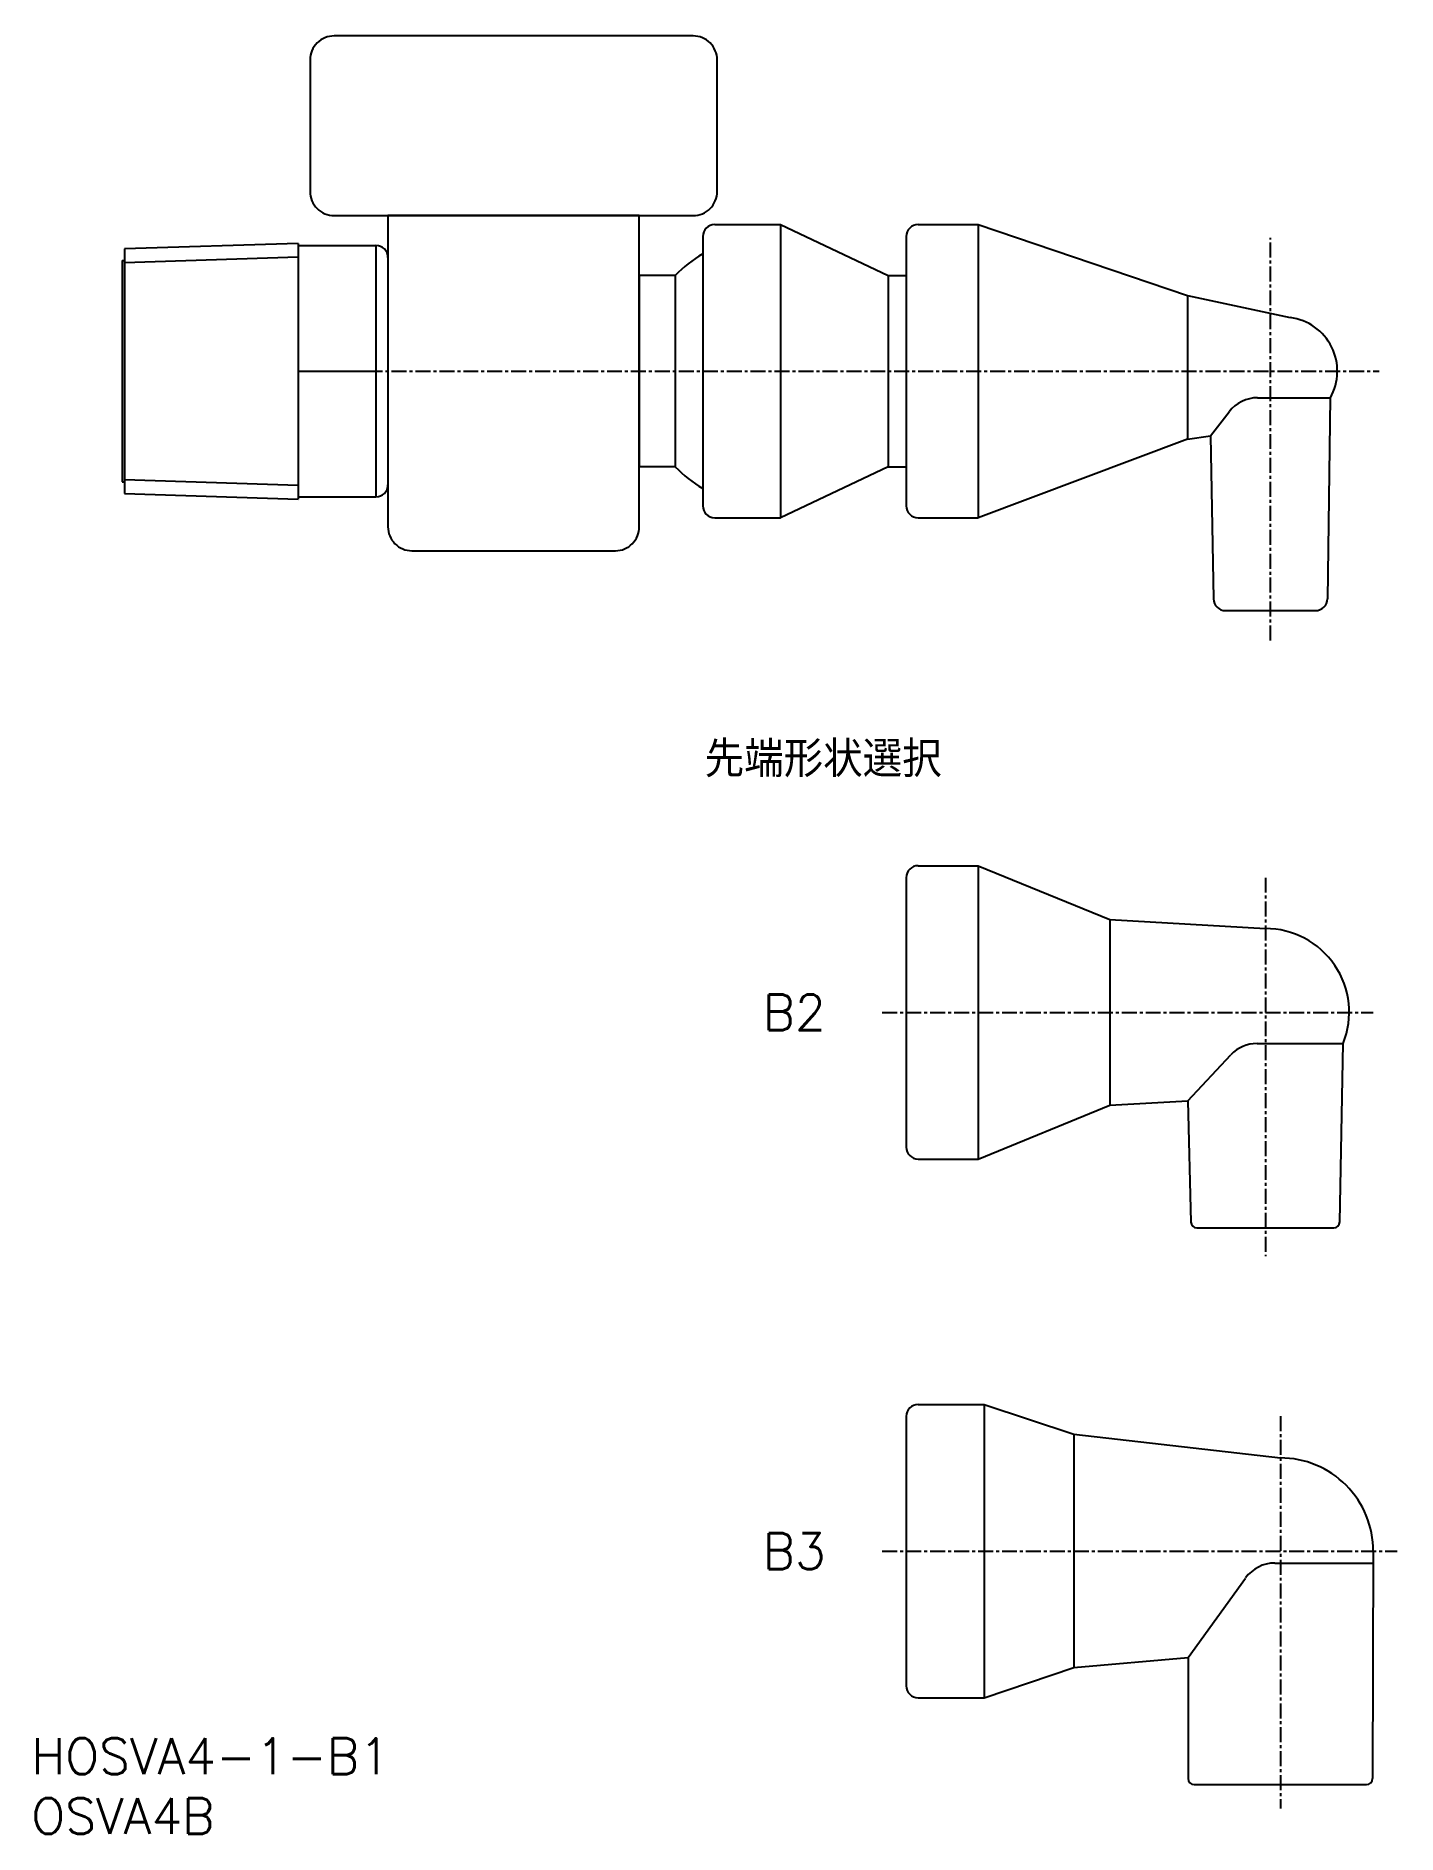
# Model space of a CAD drawing. Extents: x 80 to 193, y 24 to 174.
import ezdxf
from ezdxf.enums import TextEntityAlignment as Align

# ---------------------------------------------------------------- set-up
doc = ezdxf.new("R2010")
doc.units = 0
doc.linetypes.add('CENTER', pattern=[2, 1.25, -0.25, 0.25, -0.25])
doc.layers.get('0').update_dxf_attribs({"linetype": 'CONTINUOUS'})
doc.layers.add('CENTER', color=1, linetype='CENTER')
doc.styles.get("Standard").update_dxf_attribs({"font": 'txt.shx', "bigfont": 'extfont.shx'})

msp = doc.modelspace()

# ---------------------------------------------------------------- linework, layer by layer
at = {"color": 7, "linetype": 'CONTINUOUS'}
for p, q in [((136.31, 158.53), (141.81, 158.53)), ((141.81, 158.53), (150.81, 154.28)), ((141.81, 158.53), (141.81, 134.03)), ((153.31, 158.53), (158.31, 158.53)), ((158.31, 158.53), (158.31, 134.03)), ((158.31, 158.53), (175.81, 152.59)), ((101.51, 156.95), (87.01, 156.5)), ((87.01, 156.5), (87.01, 136.06)), ((101.51, 156.95), (101.51, 135.6)), ((101.51, 156.78), (108.01, 156.78)), ((101.51, 156.76), (101.51, 135.8)), ((101.51, 156.68), (101.51, 135.88)), ((108.01, 156.78), (108.01, 135.78)), ((135.31, 157.53), (135.31, 135.03)), ((152.31, 157.53), (152.31, 135.03)), ((86.81, 155.53), (86.81, 137.03)), ((86.81, 155.53), (87.01, 155.53)), ((109.01, 155.78), (109.01, 136.78)), ((135.31, 156.09), (135.31, 136.47)), ((130.01, 154.28), (130.01, 138.28)), ((133.01, 154.28), (130.01, 154.28)), ((133.01, 154.28), (133.01, 138.28)), ((150.81, 154.28), (152.31, 154.28)), ((150.81, 154.28), (150.81, 138.28)), ((152.31, 154.28), (152.31, 138.28)), ((175.81, 152.59), (175.81, 140.59)), ((175.81, 152.59), (184.38, 150.75)), ((101.51, 146.28), (108.01, 146.28)), ((177.73, 140.87), (179.28, 142.89)), ((181.66, 144.06), (187.73, 144.06)), ((187.73, 144.06), (187.5, 127.26)), ((175.81, 140.59), (158.31, 134.03)), ((175.81, 140.59), (177.73, 140.87)), ((177.73, 140.87), (177.97, 127.26)), ((133.01, 138.28), (130.01, 138.28)), ((150.81, 138.28), (141.81, 134.03)), ((150.81, 138.28), (152.31, 138.28)), ((86.81, 137.03), (87.01, 137.03)), ((87.01, 136.06), (101.51, 135.6)), ((101.51, 135.78), (108.01, 135.78)), ((136.31, 134.03), (141.81, 134.03)), ((153.31, 134.03), (158.31, 134.03)), ((178.97, 126.28), (186.5, 126.28)), ((152.31, 103.97), (152.31, 81.47)), ((153.31, 104.97), (158.31, 104.97)), ((158.31, 104.97), (158.31, 80.47)), ((158.31, 104.97), (169.31, 100.47)), ((152.31, 100.72), (152.31, 84.72)), ((169.31, 100.47), (182.31, 99.72)), ((169.31, 100.47), (169.31, 84.97)), ((181.61, 90.12), (188.81, 90.12)), ((188.52, 75.21), (188.81, 90.12)), ((175.82, 85.34), (179.42, 89.17)), ((158.31, 80.47), (169.31, 84.97)), ((169.31, 84.97), (175.82, 85.34)), ((175.82, 85.34), (176.09, 75.2)), ((153.31, 80.47), (158.31, 80.47)), ((176.59, 74.72), (188.02, 74.72)), ((152.31, 58.97), (152.31, 36.47)), ((153.31, 59.97), (158.81, 59.97)), ((158.81, 59.97), (158.81, 35.47)), ((158.81, 59.97), (166.31, 57.5)), ((166.31, 57.5), (183.56, 55.5)), ((166.31, 57.5), (166.31, 38)), ((183.09, 46.72), (191.31, 46.72)), ((191.31, 47.75), (191.26, 28.72)), ((175.86, 38.82), (180.66, 45.47)), ((158.81, 35.47), (166.31, 38)), ((166.31, 38), (175.86, 38.82)), ((175.86, 38.82), (175.86, 28.72)), ((153.31, 35.47), (158.81, 35.47)), ((176.36, 28.22), (190.76, 28.22))]:
    msp.add_line(p, q, dxfattribs=at)
at = {"color": 3, "linetype": 'CONTINUOUS'}
for p, q in [((101.51, 155.79), (87.01, 155.34)), ((87.01, 137.22), (101.51, 136.76))]:
    msp.add_line(p, q, dxfattribs=at)
at = {"color": 7, "linetype": 'CONTINUOUS'}
for points in [[(104.51, 159.28), (134.51, 159.28, 0.414214), (136.51, 161.28), (136.51, 172.28, 0.414214), (134.51, 174.28), (104.51, 174.28, 0.414214), (102.51, 172.28), (102.51, 161.28, 0.414214)], [(111.01, 131.28), (128.01, 131.28, 0.414214), (130.01, 133.28), (130.01, 159.28), (109.01, 159.28), (109.01, 133.28, 0.414214)]]:
    msp.add_lwpolyline(points, format="xyb", close=True, dxfattribs=at)
for centre, radius, start, end in [((136.31, 157.53), 1, 90, 180), ((153.31, 157.53), 1, 90, 180), ((108.01, 155.78), 1, 0, 90), ((141.16, 146.28), 11.42, 120.8328, 135.5503), ((183.81, 146.28), 4.51, 330.5019, 82.6805), ((181.66, 141.06), 3, 90, 142.4616), ((141.16, 146.28), 11.42, 224.4497, 239.1672), ((108.01, 136.78), 1, 270, 0), ((136.31, 135.03), 1, 180, 270), ((153.31, 135.03), 1, 180, 270), ((178.97, 127.28), 1, 180.9813, 270), ((186.5, 127.28), 1, 270, 359.1944), ((153.31, 103.97), 1, 90, 180), ((182.31, 92.72), 7, 338.2132, 90), ((181.61, 87.12), 3, 90, 136.7747), ((153.31, 81.47), 1, 180, 270), ((176.59, 75.22), 0.5, 181.5591, 270), ((188.02, 75.22), 0.5, 270, 358.8841), ((153.31, 58.97), 1, 90, 180), ((183.56, 47.75), 7.75, 359.7062, 90), ((183.09, 43.72), 3, 90, 144.1737), ((153.31, 36.47), 1, 180, 270), ((176.36, 28.72), 0.5, 180, 270), ((190.76, 28.72), 0.5, 270, 0)]:
    msp.add_arc(centre, radius, start, end, dxfattribs=at)
at = {"layer": 'CENTER', "color": 1, "linetype": 'CENTER'}
for p, q in [((182.73, 123.78), (182.73, 157.42)), ((105.31, 146.28), (191.81, 146.28)), ((150.31, 92.72), (191.31, 92.72)), ((150.31, 47.72), (193.31, 47.72))]:
    msp.add_line(p, q, dxfattribs=at)
at = {"layer": 'CENTER', "color": 1}
msp.add_line((182.31, 103.97), (182.31, 72.36), dxfattribs=at)
at = {"layer": 'CENTER'}
msp.add_line((183.56, 59), (183.56, 26.22), dxfattribs=at)

# ---------------------------------------------------------------- texts
at = {"color": 7, "linetype": 'CONTINUOUS'}
for s, p in [('先端形状選択', (135.47, 113.87)), ('B2', (140.31, 92.72)), ('B3', (140.31, 47.72)), ('HOSVA4-1-B1', (79.22, 30.59)), ('OSVA4B', (79.22, 25.59))]:
    msp.add_text(s, height=3, dxfattribs=at).set_placement(p, align=Align.MIDDLE_LEFT)

doc.saveas('drawing.dxf')
